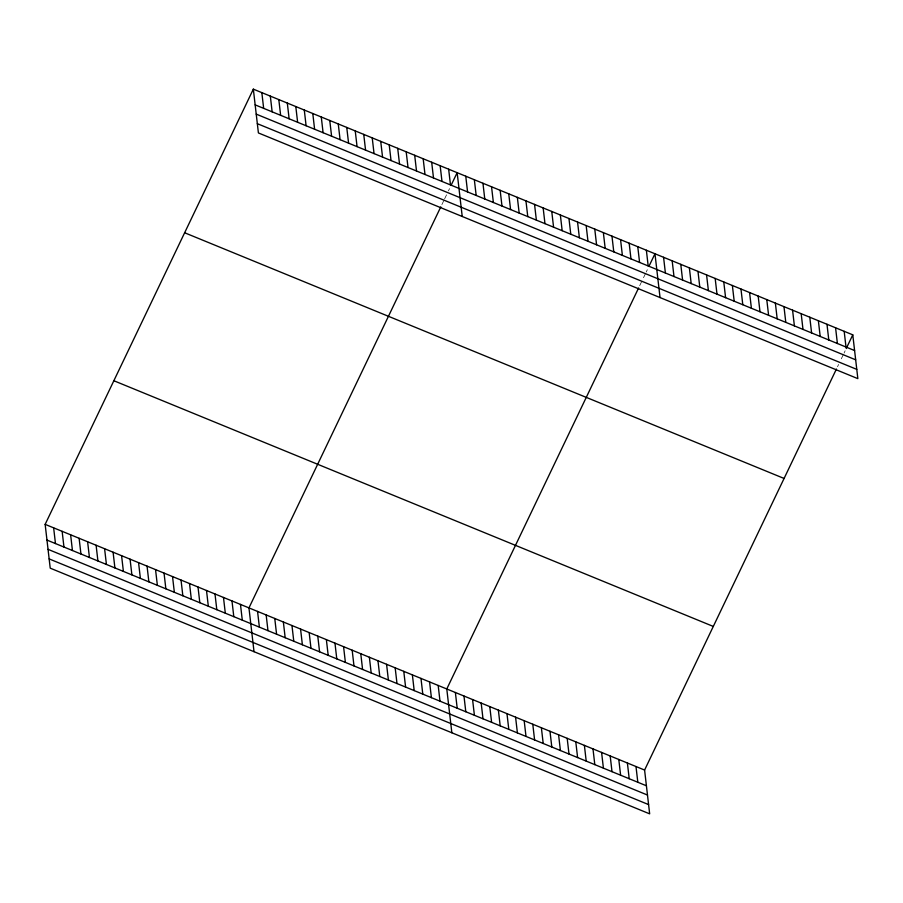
<?xml version="1.0" encoding="UTF-8"?>
<svg xmlns="http://www.w3.org/2000/svg" width="903" height="903" viewBox="0 0 903 903"><rect width="100%" height="100%" fill="white"/><g stroke="black" fill="none" stroke-linecap="round" stroke-linejoin="round"><path stroke-width="0.68" stroke-dasharray="4.51 3.39" d="M441.883 204.597L444.062 200.037M444.603 198.897L447.877 192.057M448.43 190.917L449.513 188.637M639.696 285.675L642.428 279.975M643.512 277.695L645.701 273.135M646.243 271.995L647.327 269.715M837.51 366.753L838.605 364.473M841.336 358.773L843.515 354.213M844.057 353.073L845.152 350.793"/><path stroke-width="1.35" d="M836.426 369.034L644.595 770.056L649.663 813.851L50.218 568.156L45.15 524.361L253.337 89.149L852.782 334.844L857.85 378.639L258.405 132.944L253.337 89.149M440.788 206.877L248.957 607.9L254.025 651.695M451.15 185.217L457.155 172.676L462.223 216.483M638.613 287.955L446.782 688.978L451.85 732.773M648.964 266.295L654.968 253.754L660.037 297.561M846.235 348.513L852.782 334.844M255.154 104.872L854.599 350.556M256.226 114.128L855.672 359.823M257.332 123.677L856.778 369.372M184.641 232.76L784.075 478.455M113.857 380.739L713.291 626.434M45.15 524.361L644.595 770.056M46.967 540.084L646.413 785.779M48.04 549.351L647.485 795.046M49.146 558.901L648.591 804.596M844.181 331.311L845.998 347.034M835.58 327.789L837.397 343.512M826.979 324.267L828.796 339.991M818.378 320.734L820.195 336.458M809.777 317.213L811.594 332.936M801.175 313.691L802.993 329.414M792.574 310.158L794.392 325.881M783.973 306.636L785.791 322.36M775.372 303.115L777.19 318.838M766.771 299.582L768.6 315.305M758.17 296.06L759.999 311.783M749.569 292.538L751.398 308.262M740.968 289.016L742.797 304.729M732.367 285.483L734.195 301.207M723.777 281.962L725.594 297.685M715.176 278.44L716.993 294.164M706.575 274.907L708.392 290.631M697.974 271.385L699.791 287.109M689.373 267.864L691.19 283.587M680.772 264.331L682.589 280.054M672.171 260.809L673.988 276.532M663.57 257.287L665.387 273.011M646.367 250.233L648.185 265.956M637.766 246.711L639.584 262.434M629.165 243.189L630.983 258.901M620.564 239.656L622.381 255.38M611.963 236.134L613.78 251.858M603.362 232.613L605.179 248.336M594.761 229.08L596.578 244.803M586.16 225.558L587.977 241.282M577.559 222.036L579.376 237.76M635.994 766.534L637.811 782.246M568.958 218.503L570.775 234.227M627.393 763.001L629.21 778.725M560.357 214.982L562.174 230.705M618.792 759.479L620.609 775.203M551.756 211.46L553.573 227.184M610.191 755.958L612.008 771.681M543.154 207.927L544.972 223.651M601.59 752.425L603.407 768.148M534.553 204.405L536.371 220.129M592.989 748.903L594.806 764.627M525.952 200.884L527.77 216.607M584.388 745.381L586.205 761.105M517.351 197.351L519.169 213.074M575.787 741.848L577.604 757.572M508.75 193.829L510.579 209.552M567.186 738.327L569.003 754.05M500.149 190.307L501.978 206.031M558.585 734.805L560.402 750.528M491.548 186.786L493.377 202.509M549.983 731.272L551.801 746.995M482.947 183.253L484.776 198.976M541.382 727.75L543.2 743.474M474.346 179.731L476.174 195.454M532.781 724.229L534.599 739.952M465.756 176.209L467.573 191.933M524.18 720.707L525.997 736.419M515.579 717.174L517.396 732.897M448.656 169.2L450.473 184.923M506.978 713.652L508.795 729.376M440.167 165.723L441.985 181.447M498.377 710.13L500.194 725.854M431.679 162.235L433.496 177.959M489.776 706.597L491.604 722.321M423.18 158.759L424.997 174.482M481.175 703.076L483.003 718.799M414.691 155.271L416.509 170.994M472.574 699.554L474.402 715.278M406.192 151.794L408.021 167.518M463.973 696.021L465.801 711.745M397.704 148.318L399.521 164.041M455.372 692.499L457.2 708.223M389.216 144.83L391.033 160.553M380.716 141.353L382.545 157.077M438.181 685.445L439.998 701.168M372.228 137.877L374.045 153.6M429.58 681.923L431.397 697.647M363.74 134.389L365.557 150.112M420.979 678.401L422.796 694.125M355.24 130.912L357.069 146.636M412.378 674.868L414.195 690.592M346.752 127.436L348.569 143.159M403.776 671.347L405.594 687.07M338.264 123.948L340.081 139.672M395.175 667.825L396.993 683.548M329.764 120.471L331.593 136.195M386.574 664.303L388.392 680.027M321.276 116.984L323.093 132.707M377.973 660.77L379.791 676.494M312.788 113.507L314.605 129.231M369.372 657.249L371.189 672.972M304.288 110.031L306.106 125.754M360.771 653.727L362.588 669.45M295.8 106.543L297.618 122.266M352.17 650.194L353.987 665.917M287.312 103.066L289.129 118.79M343.569 646.672L345.386 662.396M278.813 99.59L280.63 115.313M334.968 643.15L336.785 658.874M270.324 96.102L272.142 111.825M326.367 639.617L328.184 655.341M261.836 92.625L263.653 108.349M317.766 636.096L319.583 651.819M309.165 632.574L310.982 648.298M300.564 629.041L302.381 644.765M291.962 625.519L293.78 641.243M283.361 621.998L285.179 637.721M274.76 618.476L276.578 634.199M266.159 614.943L267.977 630.666M257.558 611.421L259.375 627.145M240.469 604.412L242.286 620.135M231.981 600.935L233.798 616.659M223.481 597.459L225.298 613.171M214.993 593.971L216.81 609.694M206.505 590.494L208.322 606.218M198.005 587.006L199.823 602.73M189.517 583.53L191.334 599.253M181.029 580.053L182.846 595.777M172.529 576.565L174.347 592.289M164.041 573.089L165.859 588.812M155.542 569.612L157.37 585.336M147.054 566.125L148.871 581.848M138.565 562.648L140.383 578.371M130.066 559.171L131.894 574.884M121.578 555.684L123.395 571.407M113.089 552.207L114.907 567.931M104.59 548.719L106.419 564.443M96.102 545.243L97.919 560.966M87.614 541.766L89.431 557.49M79.114 538.278L80.943 554.002M70.626 534.802L72.443 550.525M62.138 531.325L63.955 547.049M53.638 527.837L55.467 543.561"/></g></svg>
